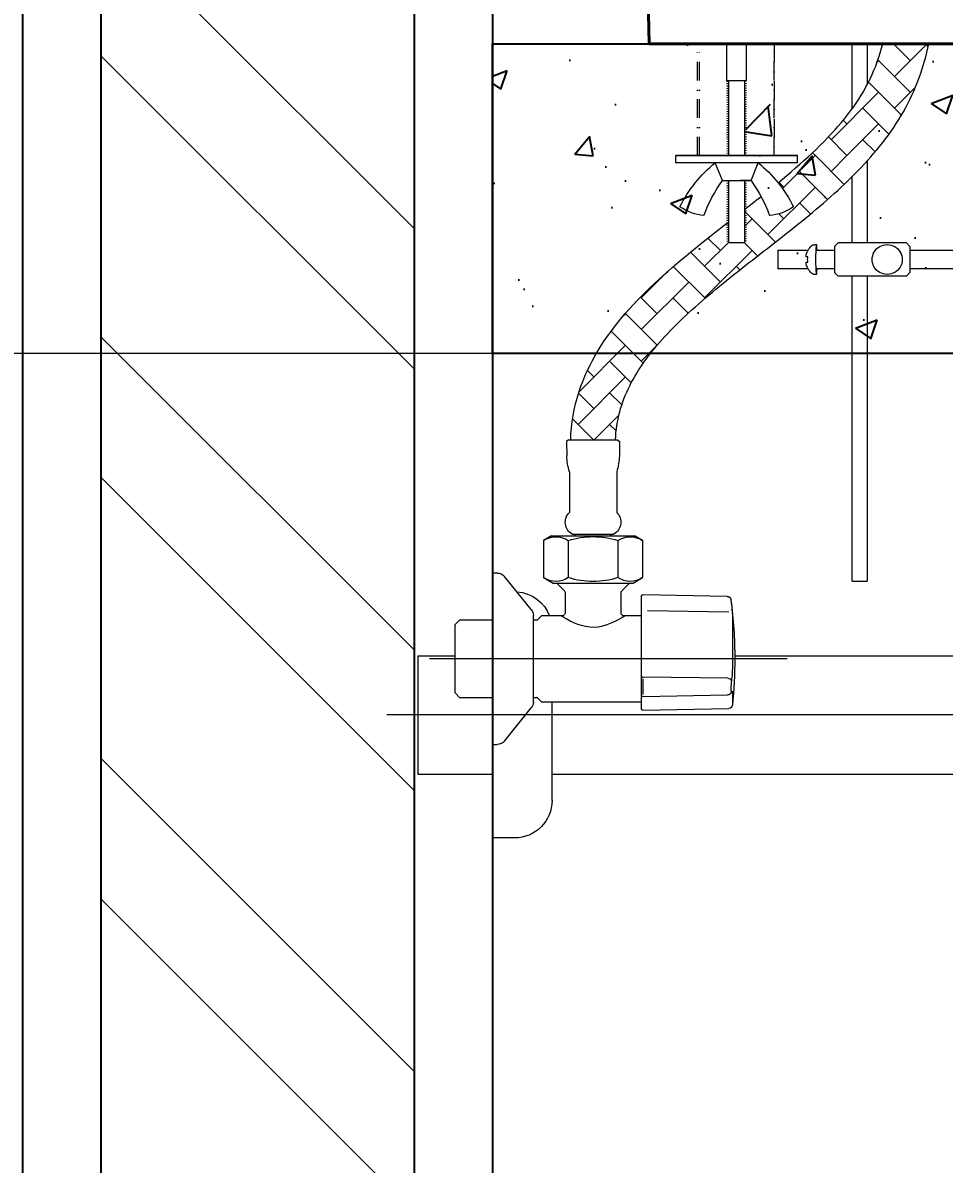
# Model space of a CAD drawing. Header units: millimetres. Extents: x 1252 to 32871, y -943 to 12244.
# Drawn here: x 12578.6 to 12875.8, y 9126.7 to 9495.1 of the extents above; entities that cross this region are included whole.
import ezdxf

# ---------------------------------------------------------------- set-up
doc = ezdxf.new("R2010")
doc.units = ezdxf.units.MM
doc.header["$MEASUREMENT"] = 0
doc.linetypes.add('CENTER', pattern=[50.8, 31.75, -6.35, 6.35, -6.35])
doc.linetypes.add('DASHDOT', pattern=[1, 0.5, -0.25, 0, -0.25])
for name, color, linetype, lineweight in [('Arsir', 251, 'Continuous', 5), ('BODY', 7, 'Continuous', 40), ('CENTER', 9, 'CENTER', 0), ('COUNTER', 7, 'DASHDOT', 15), ('FITTING', 7, 'Continuous', 13), ('HATCH', 8, 'Continuous', 5)]:
    doc.layers.add(name, color=color, linetype=linetype, lineweight=lineweight)
doc.layers.add('tampak', color=7, linetype='Continuous')
doc.layers.add('WALL', color=255, linetype='Continuous')
doc.styles.get("Standard").update_dxf_attribs({"font": 'arial.ttf'})
doc.dimstyles.new('DIM100', dxfattribs={"dimscale": 0, "dimtxt": 150, "dimasz": 50, "dimexe": 50, "dimexo": 0, "dimgap": 100, "dimtad": 1, "dimtoh": 1, "dimdec": 0, "dimdsep": 46, "dimtxsty": 'Standard', "dimblk": 'ARCHTICK', "dimcen": 1, "dimclrd": 1, "dimclre": 1, "dimadec": 0, "dimazin": 0, "dimtfac": 250, "dimtdec": 0, "dimtix": 1, "dimtmove": 0, "dimatfit": 3, "dimldrblk": 'DOT', "dimfxl": 150, "dimtolj": 1, "dimtzin": 0, "dimlwd": 5, "dimlwe": 5, "dimarcsym": 0})

# ---------------------------------------------------------------- blocks, each defined once
blk = doc.blocks.new('*U117')
at = {"layer": 'HATCH'}
h = blk.add_hatch(dxfattribs=at)
h.set_pattern_fill('ANSI32', color=0, scale=10)
h.set_pattern_definition([(45, (-33430.58, -10567.46), (-67.35192, 67.35192), []), (45, (-33385.68, -10567.46), (-67.35192, 67.35192), [])])
h.paths.add_polyline_path([(-10522.75, 50), (-10522.75, -50), (-7650.68, -50), (-7650.68, 50)])
at = {"layer": 'WALL', "color": 0}
for points in [[(-10522.75, 75), (-7650.68, 75), (-7650.68, -75), (-10522.75, -75)], [(-10522.75, 50), (-7650.68, 50), (-7650.68, -50), (-10522.75, -50)]]:
    blk.add_lwpolyline(points, close=True, dxfattribs=at)
blk = doc.blocks.new('sasaasw')
at = {"layer": 'Arsir'}
for points in [[(2111289.074, -64825.687), (2111289.129, -64825.631)], [(2111289.978, -64826.48), (2111289.1, -64825.602)], [(2111289.554, -64826.056), (2111290.007, -64825.602)], [(2111289.978, -64825.631), (2111289.949, -64825.602)], [(2111289.554, -64826.904), (2111290.421, -64826.037)], [(2111290.442, -64826.096), (2111290.402, -64826.056)], [(2111289.978, -64827.328), (2111289.416, -64826.766)], [(2111289.79, -64827.517), (2111290.673, -64826.633)], [(2111291.675, -64828.177), (2111290.402, -64826.904)], [(2111290.125, -64828.03), (2111290.826, -64827.328)], [(2111291.251, -64827.753), (2111291.35, -64827.653)], [(2111291.252, -64828.602), (2111290.402, -64827.753)], [(2111290.498, -64828.506), (2111290.826, -64828.177)], [(2111291.251, -64828.601), (2111291.749, -64828.103)], [(2111291.675, -64829.026), (2111291.252, -64828.602)], [(2111291.326, -64829.375), (2111292.098, -64828.602)], [(2111292.098, -64828.602), (2111292.175, -64828.526)], [(2111292.1, -64828.602), (2111292.099, -64828.601)], [(2111292.983, -64829.485), (2111292.1, -64828.602)], [(2111291.77, -64829.779), (2111292.523, -64829.026)], [(2111293.372, -64830.723), (2111292.099, -64829.45)], [(2111292.948, -64829.45), (2111293.08, -64829.317)], [(2111292.228, -64830.17), (2111292.523, -64829.874)], [(2111293.17, -64830.925), (2111293.991, -64830.103)], [(2111292.948, -64830.298), (2111293.082, -64830.164)], [(2111293.991, -64830.493), (2111293.796, -64830.298)], [(2111293.647, -64831.296), (2111293.998, -64830.945)], [(2111295.069, -64831.571), (2111294.423, -64830.925)], [(2111294.645, -64831.147), (2111294.978, -64830.814)], [(2111295.069, -64832.42), (2111293.796, -64831.147)], [(2111294.645, -64831.995), (2111295.448, -64831.193)], [(2111294.123, -64831.668), (2111294.221, -64831.571)], [(2111295.057, -64832.431), (2111295.908, -64831.58)], [(2111296.766, -64832.42), (2111296.054, -64831.707)], [(2111296.766, -64833.268), (2111295.493, -64831.995)], [(2111296.342, -64831.995), (2111296.356, -64831.981)], [(2111295.507, -64832.83), (2111295.918, -64832.42)], [(2111296.342, -64832.844), (2111296.786, -64832.399)], [(2111296.343, -64833.692), (2111297.194, -64832.84)], [(2111297.24, -64832.893), (2111297.19, -64832.844)], [(2111296.713, -64834.17), (2111297.573, -64833.31)], [(2111296.766, -64834.117), (2111296.352, -64833.702)], [(2111298.435, -64834.937), (2111297.19, -64833.692)], [(2111297.035, -64834.697), (2111297.615, -64834.117)], [(2111298.039, -64834.541), (2111298.211, -64834.369)], [(2111298.463, -64835.814), (2111297.19, -64834.541)], [(2111297.289, -64835.291), (2111297.615, -64834.965)], [(2111298.039, -64835.389), (2111298.449, -64834.98)], [(2111298.028, -64836.227), (2111297.367, -64835.566)], [(2111297.441, -64835.988), (2111297.615, -64835.814)], [(2111298.05, -64836.227), (2111298.609, -64835.668)]]:
    blk.add_lwpolyline(points, dxfattribs=at)
at = {"layer": 'BODY'}
for points in [[(2111296.559, -64825.602), (2111296.759, -64816.317)], [(2111251.459, -64825.602), (2111296.559, -64825.602)]]:
    blk.add_lwpolyline(points, dxfattribs=at)
at = {"layer": 'CENTER'}
for points in [[(2111292.856, -64842.102), (2111302.444, -64842.102)], [(2111288.019, -64843.606), (2111303.591, -64843.606)]]:
    blk.add_lwpolyline(points, dxfattribs=at)
at = {"layer": 'COUNTER'}
for points in [[(2111293.207, -64828.602), (2111293.207, -64825.602)], [(2111293.208, -64825.602), (2111293.208, -64828.602)], [(2111295.207, -64828.602), (2111295.207, -64825.602)], [(2111295.259, -64828.602), (2111295.259, -64825.602)]]:
    blk.add_lwpolyline(points, dxfattribs=at)
at = {"layer": 'FITTING'}
for points in [[(2111297.459, -64836.227), (2111297.453, -64836.13), (2111297.446, -64836.034), (2111297.435, -64835.94), (2111297.422, -64835.846), (2111297.406, -64835.753), (2111297.388, -64835.661), (2111297.368, -64835.57), (2111297.345, -64835.48), (2111297.32, -64835.391), (2111297.292, -64835.302), (2111297.262, -64835.213), (2111297.23, -64835.126), (2111297.195, -64835.039), (2111297.158, -64834.952), (2111297.119, -64834.866), (2111297.077, -64834.78), (2111297.034, -64834.694), (2111296.988, -64834.609), (2111296.94, -64834.525), (2111296.889, -64834.44), (2111296.837, -64834.356), (2111296.782, -64834.273), (2111296.726, -64834.189), (2111296.668, -64834.107), (2111296.607, -64834.024), (2111296.545, -64833.942), (2111296.481, -64833.859), (2111296.414, -64833.778), (2111296.347, -64833.696), (2111296.277, -64833.615), (2111296.205, -64833.534), (2111296.132, -64833.453), (2111296.057, -64833.373), (2111295.981, -64833.292), (2111295.902, -64833.212), (2111295.823, -64833.132), (2111295.742, -64833.052), (2111295.659, -64832.973), (2111295.575, -64832.894), (2111295.49, -64832.815), (2111295.403, -64832.736), (2111295.315, -64832.657), (2111295.226, -64832.578), (2111295.136, -64832.5), (2111295.045, -64832.421), (2111294.953, -64832.343), (2111294.86, -64832.265), (2111294.766, -64832.186), (2111294.671, -64832.108), (2111294.576, -64832.03), (2111294.479, -64831.952), (2111294.382, -64831.874), (2111294.284, -64831.796), (2111294.186, -64831.718), (2111294.087, -64831.64), (2111293.988, -64831.562), (2111293.888, -64831.484), (2111293.788, -64831.406), (2111293.688, -64831.328), (2111293.587, -64831.249), (2111293.486, -64831.171), (2111293.385, -64831.092), (2111293.283, -64831.013), (2111293.182, -64830.934), (2111293.081, -64830.855), (2111292.979, -64830.775), (2111292.878, -64830.695), (2111292.777, -64830.615), (2111292.676, -64830.535), (2111292.576, -64830.454), (2111292.475, -64830.373), (2111292.375, -64830.291), (2111292.276, -64830.209), (2111292.176, -64830.127), (2111292.078, -64830.044), (2111291.98, -64829.961), (2111291.882, -64829.877), (2111291.785, -64829.793), (2111291.689, -64829.708), (2111291.594, -64829.623), (2111291.499, -64829.537), (2111291.405, -64829.45), (2111291.312, -64829.362), (2111291.221, -64829.274), (2111291.13, -64829.186), (2111291.04, -64829.096), (2111290.951, -64829.006), (2111290.864, -64828.914), (2111290.778, -64828.822), (2111290.693, -64828.729), (2111290.61, -64828.635), (2111290.528, -64828.541), (2111290.447, -64828.445), (2111290.368, -64828.348), (2111290.291, -64828.25), (2111290.215, -64828.151), (2111290.141, -64828.051), (2111290.068, -64827.95), (2111289.998, -64827.847), (2111289.93, -64827.743), (2111289.863, -64827.638), (2111289.799, -64827.532), (2111289.737, -64827.425), (2111289.677, -64827.316), (2111289.619, -64827.207), (2111289.564, -64827.097), (2111289.512, -64826.986), (2111289.462, -64826.874), (2111289.414, -64826.761), (2111289.368, -64826.648), (2111289.325, -64826.534), (2111289.284, -64826.419), (2111289.245, -64826.304), (2111289.208, -64826.188), (2111289.173, -64826.072), (2111289.141, -64825.955), (2111289.11, -64825.838), (2111289.081, -64825.72), (2111289.054, -64825.602)], [(2111293.098, -64829.332), (2111292.979, -64829.233), (2111292.861, -64829.135), (2111292.744, -64829.036), (2111292.629, -64828.936), (2111292.516, -64828.837), (2111292.404, -64828.737), (2111292.294, -64828.637), (2111292.186, -64828.537), (2111292.08, -64828.436), (2111291.977, -64828.335), (2111291.875, -64828.233), (2111291.776, -64828.131), (2111291.68, -64828.029), (2111291.586, -64827.926), (2111291.494, -64827.823), (2111291.406, -64827.72), (2111291.32, -64827.616), (2111291.236, -64827.511), (2111291.156, -64827.406), (2111291.079, -64827.3), (2111291.005, -64827.194), (2111290.934, -64827.087), (2111290.867, -64826.98), (2111290.802, -64826.872), (2111290.742, -64826.763), (2111290.684, -64826.653), (2111290.629, -64826.542), (2111290.577, -64826.429), (2111290.528, -64826.315), (2111290.481, -64826.2), (2111290.438, -64826.083), (2111290.396, -64825.965), (2111290.358, -64825.845), (2111290.322, -64825.724), (2111290.288, -64825.602)], [(2111290.712, -64825.602), (2111290.712, -64826.707)], [(2111291.113, -64827.347), (2111291.113, -64825.602)], [(2111293.943, -64826.601), (2111294.471, -64826.601)], [(2111295.839, -64828.602), (2111292.575, -64828.602)], [(2111290.712, -64828.75), (2111290.712, -64830.941)], [(2111293.823, -64829.274), (2111293.631, -64828.794)], [(2111294.591, -64829.274), (2111294.783, -64828.794)], [(2111291.113, -64830.941), (2111291.113, -64829.169)], [(2111294.421, -64829.274), (2111293.821, -64829.274)], [(2111293.823, -64829.274), (2111294.107, -64829.274)], [(2111294.591, -64829.274), (2111294.423, -64829.274)], [(2111293.991, -64830.043), (2111293.952, -64830.012), (2111293.912, -64829.981), (2111293.872, -64829.95), (2111293.832, -64829.919), (2111293.793, -64829.888), (2111293.753, -64829.857), (2111293.714, -64829.825), (2111293.674, -64829.794), (2111293.635, -64829.763), (2111293.595, -64829.732), (2111293.556, -64829.701)], [(2111298.659, -64836.227), (2111298.652, -64836.063), (2111298.638, -64835.9), (2111298.619, -64835.738), (2111298.594, -64835.578), (2111298.564, -64835.421), (2111298.529, -64835.265), (2111298.488, -64835.112), (2111298.443, -64834.961), (2111298.393, -64834.812), (2111298.338, -64834.666), (2111298.28, -64834.522), (2111298.216, -64834.38), (2111298.149, -64834.24), (2111298.078, -64834.102), (2111298.003, -64833.966), (2111297.925, -64833.833), (2111297.843, -64833.701), (2111297.758, -64833.571), (2111297.67, -64833.444), (2111297.578, -64833.318), (2111297.484, -64833.194), (2111297.388, -64833.071), (2111297.288, -64832.95), (2111297.186, -64832.831), (2111297.082, -64832.713), (2111296.976, -64832.597), (2111296.867, -64832.482), (2111296.756, -64832.369), (2111296.644, -64832.256), (2111296.53, -64832.145), (2111296.414, -64832.035), (2111296.297, -64831.926), (2111296.178, -64831.818), (2111296.058, -64831.711), (2111295.936, -64831.605), (2111295.814, -64831.499), (2111295.691, -64831.394), (2111295.566, -64831.29), (2111295.441, -64831.187), (2111295.315, -64831.085), (2111295.189, -64830.983), (2111295.062, -64830.881), (2111294.935, -64830.78), (2111294.807, -64830.679), (2111294.679, -64830.579), (2111294.551, -64830.479), (2111294.423, -64830.38)], [(2111289.658, -64830.941), (2111289.563, -64831.041)], [(2111289.563, -64831.041), (2111289.563, -64831.741)], [(2111289.658, -64830.941), (2111291.488, -64830.941)], [(2111291.488, -64830.941), (2111291.582, -64831.041)], [(2111291.582, -64831.041), (2111291.582, -64831.741)], [(2111292.059, -64831.064), (2111292.064, -64831.014)], [(2111292.064, -64831.014), (2111292.069, -64830.992)], [(2111292.069, -64830.992), (2111292.075, -64831)], [(2111292.125, -64830.991), (2111292.071, -64830.991)], [(2111292.075, -64831), (2111292.08, -64831.036)], [(2111292.08, -64831.036), (2111292.085, -64831.099)], [(2111292.193, -64831.019), (2111292.191, -64831.017), (2111292.189, -64831.014), (2111292.186, -64831.012), (2111292.184, -64831.01), (2111292.181, -64831.008), (2111292.179, -64831.006), (2111292.176, -64831.004), (2111292.173, -64831.003), (2111292.17, -64831.001), (2111292.167, -64831), (2111292.164, -64830.998), (2111292.161, -64830.997), (2111292.158, -64830.996), (2111292.155, -64830.995), (2111292.152, -64830.994), (2111292.148, -64830.994), (2111292.145, -64830.993), (2111292.142, -64830.993), (2111292.139, -64830.993), (2111292.135, -64830.993), (2111292.132, -64830.993), (2111292.129, -64830.993), (2111292.126, -64830.993)], [(2111289.563, -64831.14), (2111280.886, -64831.14)], [(2111292.071, -64831.141), (2111291.582, -64831.141)], [(2111292.054, -64831.141), (2111292.055, -64831.139)], [(2111292.055, -64831.139), (2111292.059, -64831.064)], [(2111292.085, -64831.099), (2111292.089, -64831.183)], [(2111292.089, -64831.183), (2111292.091, -64831.283)], [(2111292.091, -64831.283), (2111292.092, -64831.391)], [(2111292.291, -64831.141), (2111292.294, -64831.141)], [(2111293.103, -64831.141), (2111292.294, -64831.141)], [(2111292.3, -64831.316), (2111292.345, -64831.316)], [(2111292.345, -64831.316), (2111292.346, -64831.316), (2111292.346, -64831.316), (2111292.346, -64831.315), (2111292.347, -64831.315), (2111292.347, -64831.315), (2111292.347, -64831.314), (2111292.348, -64831.314), (2111292.348, -64831.313), (2111292.348, -64831.312), (2111292.348, -64831.311), (2111292.349, -64831.31), (2111292.349, -64831.309), (2111292.349, -64831.308), (2111292.349, -64831.307), (2111292.349, -64831.305), (2111292.349, -64831.304), (2111292.349, -64831.302), (2111292.349, -64831.301), (2111292.349, -64831.299), (2111292.348, -64831.297), (2111292.348, -64831.295), (2111292.348, -64831.294), (2111292.348, -64831.292), (2111292.348, -64831.29), (2111292.347, -64831.288), (2111292.347, -64831.286), (2111292.347, -64831.284), (2111292.346, -64831.281), (2111292.346, -64831.279), (2111292.345, -64831.277), (2111292.345, -64831.275), (2111292.344, -64831.273), (2111292.344, -64831.271), (2111292.343, -64831.268), (2111292.343, -64831.266)], [(2111293.103, -64831.141), (2111293.103, -64831.641)], [(2111280.886, -64831.642), (2111289.563, -64831.642)], [(2111291.582, -64831.641), (2111292.071, -64831.641)], [(2111292.055, -64831.644), (2111292.054, -64831.641)], [(2111292.059, -64831.718), (2111292.055, -64831.644)], [(2111292.089, -64831.599), (2111292.085, -64831.683)], [(2111292.091, -64831.499), (2111292.089, -64831.599)], [(2111292.092, -64831.391), (2111292.091, -64831.499)], [(2111292.294, -64831.641), (2111292.291, -64831.641)], [(2111292.294, -64831.641), (2111293.103, -64831.641)], [(2111292.345, -64831.466), (2111292.3, -64831.466)], [(2111292.343, -64831.516), (2111292.343, -64831.514), (2111292.344, -64831.512), (2111292.344, -64831.51), (2111292.345, -64831.507), (2111292.345, -64831.505), (2111292.346, -64831.503), (2111292.346, -64831.501), (2111292.347, -64831.499), (2111292.347, -64831.497), (2111292.347, -64831.495), (2111292.348, -64831.493), (2111292.348, -64831.491), (2111292.348, -64831.489), (2111292.348, -64831.487), (2111292.348, -64831.485), (2111292.349, -64831.483), (2111292.349, -64831.482), (2111292.349, -64831.48), (2111292.349, -64831.478), (2111292.349, -64831.477), (2111292.349, -64831.476), (2111292.349, -64831.474), (2111292.349, -64831.473), (2111292.349, -64831.472), (2111292.348, -64831.471), (2111292.348, -64831.47), (2111292.348, -64831.469), (2111292.348, -64831.468), (2111292.348, -64831.468), (2111292.347, -64831.467), (2111292.347, -64831.467), (2111292.346, -64831.467), (2111292.346, -64831.467), (2111292.346, -64831.466), (2111292.345, -64831.466)], [(2111289.658, -64831.841), (2111289.563, -64831.741)], [(2111289.658, -64831.841), (2111291.488, -64831.841)], [(2111290.173, -64831.791), (2111290.17, -64831.791)], [(2111290.173, -64831.791), (2111290.176, -64831.791)], [(2111290.712, -64831.841), (2111290.712, -64840.019)], [(2111291.113, -64840.019), (2111291.113, -64831.841)], [(2111291.488, -64831.841), (2111291.582, -64831.741)], [(2111292.064, -64831.768), (2111292.059, -64831.718)], [(2111292.069, -64831.79), (2111292.064, -64831.768)], [(2111292.075, -64831.783), (2111292.069, -64831.79)], [(2111292.071, -64831.791), (2111292.125, -64831.791)], [(2111292.08, -64831.746), (2111292.075, -64831.783)], [(2111292.085, -64831.683), (2111292.08, -64831.746)], [(2111292.126, -64831.791), (2111292.129, -64831.79), (2111292.132, -64831.79), (2111292.136, -64831.79), (2111292.139, -64831.789), (2111292.142, -64831.789), (2111292.145, -64831.788), (2111292.149, -64831.788), (2111292.152, -64831.787), (2111292.155, -64831.786), (2111292.158, -64831.785), (2111292.162, -64831.784), (2111292.165, -64831.783), (2111292.168, -64831.782), (2111292.171, -64831.781), (2111292.174, -64831.779), (2111292.177, -64831.777), (2111292.18, -64831.776), (2111292.182, -64831.774), (2111292.185, -64831.772), (2111292.187, -64831.77), (2111292.19, -64831.767), (2111292.192, -64831.765), (2111292.194, -64831.763)], [(2111300.759, -64836.302), (2111300.759, -64842.902)], [(2111300.759, -64836.599), (2111300.759, -64839.899)], [(2111300.759, -64837.512), (2111300.759, -64839.099)], [(2111300.759, -64838.957), (2111300.759, -64843.137)], [(2111291.113, -64840.019), (2111290.712, -64840.019)], [(2111300.759, -64840.306), (2111300.759, -64846.906)], [(2111294.259, -64842.019), (2111288.019, -64842.019)], [(2111302.759, -64842.019), (2111301.759, -64842.019)], [(2111302.759, -64842.019), (2111302.759, -64845.194)], [(2111299.159, -64845.906), (2111299.159, -64843.252)], [(2111299.159, -64845.194), (2111288.019, -64845.194)], [(2111302.759, -64845.194), (2111300.759, -64845.194)], [(2111300.159, -64846.906), (2111300.759, -64846.906)]]:
    blk.add_lwpolyline(points, dxfattribs=at)
at = {"layer": 'FITTING', "ltscale": 0.3}
for points in [[(2111293.943, -64826.601), (2111293.943, -64825.602)], [(2111294.471, -64826.601), (2111294.471, -64825.602)], [(2111293.991, -64826.672), (2111293.943, -64826.659)], [(2111293.991, -64826.734), (2111293.943, -64826.721)], [(2111293.991, -64826.61), (2111293.959, -64826.601)], [(2111293.991, -64828.602), (2111293.991, -64826.601)], [(2111294.423, -64828.602), (2111294.423, -64826.601)], [(2111294.471, -64826.614), (2111294.423, -64826.601)], [(2111294.471, -64826.676), (2111294.423, -64826.664)], [(2111294.471, -64826.739), (2111294.423, -64826.726)], [(2111293.991, -64826.796), (2111293.943, -64826.783)], [(2111293.991, -64826.858), (2111293.943, -64826.846)], [(2111293.991, -64826.921), (2111293.943, -64826.908)], [(2111293.991, -64826.983), (2111293.943, -64826.97)], [(2111293.991, -64827.045), (2111293.943, -64827.032)], [(2111294.471, -64826.801), (2111294.423, -64826.788)], [(2111294.471, -64826.863), (2111294.423, -64826.85)], [(2111294.471, -64826.925), (2111294.423, -64826.912)], [(2111294.471, -64826.987), (2111294.423, -64826.974)], [(2111294.471, -64827.049), (2111294.423, -64827.036)], [(2111293.991, -64827.107), (2111293.943, -64827.094)], [(2111293.991, -64827.169), (2111293.943, -64827.156)], [(2111293.991, -64827.231), (2111293.943, -64827.218)], [(2111293.991, -64827.293), (2111293.943, -64827.28)], [(2111293.991, -64827.355), (2111293.943, -64827.342)], [(2111294.471, -64827.111), (2111294.423, -64827.098)], [(2111294.471, -64827.173), (2111294.423, -64827.161)], [(2111294.471, -64827.235), (2111294.423, -64827.223)], [(2111294.471, -64827.298), (2111294.423, -64827.285)], [(2111294.471, -64827.36), (2111294.423, -64827.347)], [(2111293.991, -64827.417), (2111293.943, -64827.405)], [(2111293.991, -64827.48), (2111293.943, -64827.467)], [(2111293.991, -64827.542), (2111293.943, -64827.529)], [(2111293.991, -64827.604), (2111293.943, -64827.591)], [(2111293.991, -64827.666), (2111293.943, -64827.653)], [(2111294.46, -64827.419), (2111294.423, -64827.409)], [(2111294.471, -64827.484), (2111294.423, -64827.471)], [(2111294.471, -64827.546), (2111294.423, -64827.533)], [(2111294.471, -64827.608), (2111294.423, -64827.595)], [(2111294.471, -64827.67), (2111294.423, -64827.657)], [(2111294.471, -64827.422), (2111294.46, -64827.419)], [(2111293.991, -64827.728), (2111293.943, -64827.715)], [(2111293.991, -64827.79), (2111293.943, -64827.777)], [(2111293.991, -64827.852), (2111293.943, -64827.839)], [(2111293.991, -64827.914), (2111293.943, -64827.902)], [(2111293.991, -64827.977), (2111293.943, -64827.964)], [(2111294.471, -64827.732), (2111294.423, -64827.72)], [(2111294.471, -64827.795), (2111294.423, -64827.782)], [(2111294.471, -64827.857), (2111294.423, -64827.844)], [(2111294.471, -64827.919), (2111294.423, -64827.906)], [(2111294.471, -64827.981), (2111294.423, -64827.968)], [(2111293.991, -64828.039), (2111293.943, -64828.026)], [(2111293.954, -64828.091), (2111293.943, -64828.088)], [(2111293.991, -64828.163), (2111293.943, -64828.15)], [(2111293.991, -64828.225), (2111293.943, -64828.212)], [(2111293.991, -64828.287), (2111293.943, -64828.274)], [(2111293.991, -64828.101), (2111293.954, -64828.091)], [(2111294.471, -64828.043), (2111294.423, -64828.03)], [(2111294.471, -64828.105), (2111294.423, -64828.092)], [(2111294.471, -64828.167), (2111294.423, -64828.154)], [(2111294.471, -64828.229), (2111294.423, -64828.217)], [(2111294.471, -64828.291), (2111294.423, -64828.279)], [(2111293.991, -64828.349), (2111293.943, -64828.336)], [(2111293.991, -64828.411), (2111293.943, -64828.398)], [(2111293.991, -64828.473), (2111293.943, -64828.461)], [(2111293.991, -64828.536), (2111293.943, -64828.523)], [(2111293.991, -64828.598), (2111293.943, -64828.585)], [(2111294.471, -64828.354), (2111294.423, -64828.341)], [(2111294.471, -64828.416), (2111294.423, -64828.403)], [(2111294.471, -64828.478), (2111294.423, -64828.465)], [(2111294.471, -64828.54), (2111294.423, -64828.527)], [(2111294.471, -64828.602), (2111294.423, -64828.589)], [(2111293.991, -64829.343), (2111293.943, -64829.33)], [(2111293.991, -64829.405), (2111293.943, -64829.392)], [(2111293.991, -64829.467), (2111293.943, -64829.454)], [(2111293.991, -64829.529), (2111293.943, -64829.517)], [(2111293.991, -64829.281), (2111293.966, -64829.274)], [(2111293.991, -64830.945), (2111293.991, -64829.274)], [(2111294.423, -64830.945), (2111294.423, -64829.274)], [(2111294.471, -64829.347), (2111294.423, -64829.335)], [(2111294.471, -64829.41), (2111294.423, -64829.397)], [(2111294.471, -64829.472), (2111294.423, -64829.459)], [(2111294.471, -64829.534), (2111294.423, -64829.521)], [(2111294.471, -64829.285), (2111294.43, -64829.274)], [(2111293.991, -64829.592), (2111293.943, -64829.579)], [(2111293.991, -64829.654), (2111293.943, -64829.641)], [(2111293.991, -64829.716), (2111293.943, -64829.703)], [(2111293.991, -64829.778), (2111293.943, -64829.765)], [(2111293.991, -64829.84), (2111293.943, -64829.827)], [(2111294.471, -64829.596), (2111294.423, -64829.583)], [(2111294.471, -64829.658), (2111294.423, -64829.645)], [(2111294.471, -64829.72), (2111294.423, -64829.707)], [(2111294.471, -64829.782), (2111294.423, -64829.769)], [(2111294.471, -64829.844), (2111294.423, -64829.832)], [(2111293.991, -64829.902), (2111293.943, -64829.889)], [(2111293.991, -64829.964), (2111293.943, -64829.951)], [(2111293.991, -64830.026), (2111293.943, -64830.014)], [(2111293.991, -64830.088), (2111293.943, -64830.076)], [(2111293.991, -64830.151), (2111293.943, -64830.138)], [(2111294.471, -64829.907), (2111294.423, -64829.894)], [(2111294.471, -64829.969), (2111294.423, -64829.956)], [(2111294.471, -64830.031), (2111294.423, -64830.018)], [(2111294.471, -64830.093), (2111294.423, -64830.08)], [(2111294.471, -64830.155), (2111294.423, -64830.142)], [(2111293.991, -64830.213), (2111293.943, -64830.2)], [(2111293.991, -64830.275), (2111293.943, -64830.262)], [(2111293.991, -64830.337), (2111293.943, -64830.324)], [(2111293.991, -64830.399), (2111293.943, -64830.386)], [(2111293.991, -64830.461), (2111293.943, -64830.448)], [(2111294.471, -64830.217), (2111294.423, -64830.204)], [(2111294.471, -64830.279), (2111294.423, -64830.266)], [(2111294.471, -64830.341), (2111294.423, -64830.328)], [(2111294.471, -64830.403), (2111294.423, -64830.391)], [(2111293.991, -64830.523), (2111293.943, -64830.51)], [(2111293.991, -64830.585), (2111293.943, -64830.573)], [(2111293.991, -64830.648), (2111293.943, -64830.635)], [(2111293.991, -64830.71), (2111293.943, -64830.697)], [(2111294.471, -64830.466), (2111294.423, -64830.453)], [(2111294.471, -64830.528), (2111294.423, -64830.515)], [(2111294.471, -64830.59), (2111294.423, -64830.577)], [(2111294.471, -64830.652), (2111294.423, -64830.639)], [(2111294.471, -64830.714), (2111294.423, -64830.701)], [(2111293.991, -64830.772), (2111293.943, -64830.759)], [(2111293.991, -64830.834), (2111293.943, -64830.821)], [(2111293.991, -64830.896), (2111293.943, -64830.883)], [(2111293.991, -64830.945), (2111294.423, -64830.945)], [(2111294.471, -64830.776), (2111294.423, -64830.763)], [(2111294.471, -64830.838), (2111294.423, -64830.825)], [(2111294.471, -64830.9), (2111294.423, -64830.888)]]:
    blk.add_lwpolyline(points, dxfattribs=at)
at = {"layer": 'FITTING', "ltscale": 0.5}
for points in [[(2111292.575, -64828.602), (2111295.839, -64828.602)], [(2111292.575, -64828.794), (2111295.839, -64828.794)]]:
    blk.add_lwpolyline(points, dxfattribs=at)
at = {"layer": 'FITTING', "linetype": 'Continuous'}
for points in [[(2111292.575, -64828.794), (2111292.575, -64828.602)], [(2111295.839, -64828.794), (2111295.839, -64828.602)], [(2111300.759, -64843.347), (2111300.759, -64838.747)]]:
    blk.add_lwpolyline(points, dxfattribs=at)
at = {"layer": 'FITTING'}
for points in [[(2111293.631, -64828.794, 0.107127), (2111292.686, -64829.98)], [(2111295.729, -64829.98, 0.107127), (2111294.783, -64828.794)], [(2111293.823, -64829.274, 0.066806), (2111293.326, -64830.209)], [(2111295.088, -64830.209, 0.066806), (2111294.591, -64829.274)], [(2111292.686, -64829.98, 0.129262), (2111293.326, -64830.209)], [(2111295.088, -64830.209, 0.129262), (2111295.729, -64829.98)], [(2111290.173, -64830.991, 1.006627), (2111290.173, -64831.791)], [(2111290.173, -64831.791, 1.006627), (2111290.173, -64830.991)], [(2111292.294, -64831.141, 0.080989), (2111292.192, -64831.017)], [(2111292.084, -64831.391, 0.053648), (2111292.071, -64831.141)], [(2111292.343, -64831.266, 0.068687), (2111292.291, -64831.141)], [(2111292.3, -64831.466, 0.087143), (2111292.3, -64831.316)], [(2111292.071, -64831.641, 0.064337), (2111292.084, -64831.391)], [(2111292.192, -64831.766, 0.080989), (2111292.294, -64831.641)], [(2111292.291, -64831.641, 0.068687), (2111292.343, -64831.516)], [(2111300.099, -64840.308, 0.295405), (2111299.224, -64840.952)], [(2111299.159, -64845.906, 0.414214), (2111300.159, -64846.906)]]:
    blk.add_lwpolyline(points, format="xyb", dxfattribs=at)
at = {"layer": 'FITTING', "ltscale": 2}
for points in [[(2111297.4, -64836.227), (2111297.35, -64836.277)], [(2111298.718, -64836.227), (2111297.4, -64836.227)], [(2111298.718, -64836.227), (2111298.768, -64836.277)], [(2111297.35, -64836.277), (2111297.354, -64836.659)], [(2111298.768, -64836.277), (2111298.764, -64836.659)], [(2111297.424, -64837.087), (2111297.424, -64838.177)], [(2111298.694, -64837.087), (2111298.694, -64838.177)], [(2111296.731, -64838.93), (2111296.947, -64838.8)], [(2111296.731, -64838.93), (2111296.731, -64839.925)], [(2111299.171, -64838.8), (2111296.947, -64838.8)], [(2111297.395, -64838.93), (2111297.395, -64839.925)], [(2111298.618, -64838.757), (2111297.501, -64838.757)], [(2111297.564, -64838.8), (2111297.598, -64838.757)], [(2111298.529, -64838.757), (2111298.564, -64838.8)], [(2111298.723, -64838.93), (2111298.723, -64839.925)], [(2111299.171, -64838.8), (2111299.387, -64838.93)], [(2111299.387, -64838.93), (2111299.387, -64839.925)], [(2111296.985, -64840.077), (2111296.731, -64839.925)], [(2111299.387, -64839.925), (2111299.133, -64840.077)], [(2111299.715, -64840.783), (2111300.434, -64839.895)], [(2111300.628, -64839.802), (2111300.759, -64839.802)], [(2111300.759, -64844.402), (2111300.759, -64839.802)], [(2111299.133, -64840.077), (2111296.985, -64840.077)], [(2111297.28, -64840.273), (2111297.084, -64840.077)], [(2111299.034, -64840.077), (2111298.838, -64840.273)], [(2111294.362, -64840.545), (2111294.357, -64840.585)], [(2111294.365, -64840.521), (2111294.362, -64840.545)], [(2111294.366, -64840.515), (2111294.365, -64840.521)], [(2111294.463, -64840.427), (2111296.729, -64840.388)], [(2111296.759, -64843.447), (2111296.759, -64840.418)], [(2111297.309, -64840.854), (2111297.309, -64840.344)], [(2111298.809, -64840.344), (2111298.809, -64840.853)], [(2111294.357, -64840.585), (2111294.351, -64840.636)], [(2111294.422, -64840.852), (2111296.601, -64840.817)], [(2111298.808, -64840.853), (2111298.807, -64840.854)], [(2111294.325, -64840.936), (2111294.325, -64842.308)], [(2111296.759, -64840.952), (2111297.21, -64840.952)], [(2111297.209, -64840.952), (2111297.211, -64840.953)], [(2111297.21, -64840.952), (2111297.209, -64840.952)], [(2111297.211, -64840.953), (2111297.228, -64840.964)], [(2111297.228, -64840.964), (2111297.261, -64840.984)], [(2111297.261, -64840.984), (2111297.309, -64841.012)], [(2111297.309, -64841.012), (2111297.371, -64841.048)], [(2111297.371, -64841.048), (2111297.457, -64841.093)], [(2111297.457, -64841.093), (2111297.558, -64841.141)], [(2111297.558, -64841.141), (2111297.688, -64841.192)], [(2111298.47, -64841.178), (2111298.575, -64841.135)], [(2111298.575, -64841.135), (2111298.671, -64841.089)], [(2111298.671, -64841.089), (2111298.765, -64841.038)], [(2111298.765, -64841.038), (2111298.841, -64840.994)], [(2111298.841, -64840.994), (2111298.88, -64840.97)], [(2111298.88, -64840.97), (2111298.904, -64840.956)], [(2111298.904, -64840.956), (2111298.907, -64840.953)], [(2111298.907, -64840.953), (2111298.908, -64840.953)], [(2111298.908, -64840.952), (2111299.444, -64840.952)], [(2111299.444, -64840.952), (2111299.559, -64841.067)], [(2111299.559, -64841.067), (2111299.659, -64841.067)], [(2111299.659, -64843.264), (2111299.659, -64840.941)], [(2111300.759, -64841.067), (2111301.641, -64841.067)], [(2111301.641, -64841.067), (2111301.759, -64841.186)], [(2111297.688, -64841.192), (2111297.836, -64841.234)], [(2111297.836, -64841.234), (2111297.926, -64841.25)], [(2111297.926, -64841.25), (2111298.021, -64841.258)], [(2111298.021, -64841.258), (2111298.139, -64841.256)], [(2111298.139, -64841.256), (2111298.258, -64841.239)], [(2111298.258, -64841.239), (2111298.367, -64841.213)], [(2111298.367, -64841.213), (2111298.47, -64841.178)], [(2111301.759, -64843.019), (2111301.759, -64841.186)], [(2111294.449, -64842.622), (2111296.729, -64842.594)], [(2111296.729, -64842.638), (2111296.729, -64843.058)], [(2111294.328, -64842.988), (2111294.325, -64843.062)], [(2111294.338, -64842.96), (2111294.328, -64842.988)], [(2111294.351, -64842.974), (2111294.338, -64842.96)], [(2111294.351, -64842.697), (2111294.356, -64842.729)], [(2111294.357, -64842.979), (2111294.351, -64842.974)], [(2111294.356, -64842.729), (2111294.361, -64842.781)], [(2111294.362, -64842.965), (2111294.357, -64842.979)], [(2111294.361, -64842.781), (2111294.364, -64842.836)], [(2111294.365, -64842.933), (2111294.362, -64842.965)], [(2111294.364, -64842.836), (2111294.366, -64842.889)], [(2111294.366, -64842.889), (2111294.365, -64842.933)], [(2111294.325, -64843.062), (2111294.325, -64843.347)], [(2111294.36, -64843.01), (2111294.36, -64843.01)], [(2111296.729, -64843.112), (2111294.453, -64843.072)], [(2111299.444, -64843.252), (2111296.759, -64843.252)], [(2111299.559, -64843.137), (2111299.444, -64843.252)], [(2111299.659, -64843.137), (2111299.559, -64843.137)], [(2111301.641, -64843.137), (2111300.759, -64843.137)], [(2111301.759, -64843.019), (2111301.641, -64843.137)], [(2111296.729, -64843.477), (2111294.422, -64843.436)], [(2111300.434, -64844.309), (2111299.715, -64843.421)], [(2111300.759, -64844.402), (2111300.628, -64844.402)]]:
    blk.add_lwpolyline(points, dxfattribs=at)
at = {"layer": 'FITTING', "ltscale": 4}
for points in [[(2111297.354, -64836.659, 0.062562), (2111297.424, -64837.087)], [(2111298.694, -64837.087, 0.062562), (2111298.764, -64836.659)], [(2111297.424, -64838.177, 0.500235), (2111297.501, -64838.757)], [(2111298.618, -64838.757, 0.500235), (2111298.694, -64838.177)], [(2111297.395, -64838.93, 0.306565), (2111296.731, -64838.93)], [(2111298.723, -64838.93, 0.157276), (2111297.395, -64838.93)], [(2111299.387, -64838.93, 0.306565), (2111298.723, -64838.93)], [(2111296.731, -64839.925, 0.306565), (2111297.395, -64839.925)], [(2111297.395, -64839.925, 0.157246), (2111298.723, -64839.925)], [(2111298.723, -64839.925, 0.306565), (2111299.387, -64839.925)], [(2111300.628, -64839.802, 0.226318), (2111300.434, -64839.895)], [(2111294.366, -64840.515, 0.033518), (2111294.259, -64842.102)], [(2111294.463, -64840.427, 0.373551), (2111294.366, -64840.515)], [(2111296.759, -64840.418, 0.419335), (2111296.729, -64840.388)], [(2111297.309, -64840.344, 0.198912), (2111297.28, -64840.273)], [(2111298.838, -64840.273, 0.198912), (2111298.809, -64840.344)], [(2111294.351, -64840.636, 0.02255), (2111294.325, -64840.936)], [(2111297.21, -64840.952, 0.442519), (2111297.309, -64840.854)], [(2111298.809, -64840.854, 0.437023), (2111298.907, -64840.953)], [(2111299.715, -64840.783, 0.171791), (2111299.659, -64840.941)], [(2111294.259, -64842.102, 0.026253), (2111294.325, -64843.347)], [(2111294.325, -64842.308, 0.038879), (2111294.351, -64842.697)], [(2111294.449, -64842.622, 0.34737), (2111294.351, -64842.697)], [(2111296.759, -64842.615, 0.398786), (2111296.729, -64842.594)], [(2111294.351, -64842.974, 0.098156), (2111294.36, -64843.009)], [(2111294.36, -64843.009, 0.320169), (2111294.453, -64843.07)], [(2111296.729, -64843.112, 0.419335), (2111296.759, -64843.082)], [(2111299.659, -64843.264, 0.171791), (2111299.715, -64843.421)], [(2111294.325, -64843.347, 0.37879), (2111294.422, -64843.436)], [(2111296.729, -64843.477, 0.419335), (2111296.759, -64843.447)], [(2111300.434, -64844.309, 0.226318), (2111300.628, -64844.402)]]:
    blk.add_lwpolyline(points, format="xyb", dxfattribs=at)
blk = doc.blocks.new('_ArchTick')
at = {"color": 0, "linetype": 'ByBlock', "const_width": 0.15}
blk.add_lwpolyline([(-0.5, -0.5), (0.5, 0.5)], dxfattribs=at)
blk = doc.blocks.new('*D227')
at = {"color": 1, "lineweight": 5, "transparency": 16777216}
for p, q in [((12730.04, 9388.36), (12355.73, 9388.36)), ((12405.73, 8758.67), (12405.73, 9388.36)), ((12578.58, 8758.67), (12355.73, 8758.67))]:
    blk.add_line(p, q, dxfattribs=at)
at = {"layer": 'Defpoints', "color": 0, "transparency": 16777216}
for p in [(12405.73, 9388.36), (12730.04, 9388.36), (12578.58, 8758.67)]:
    blk.add_point(p, dxfattribs=at)
at = {"color": 1, "lineweight": 5, "transparency": 16777216, "xscale": 50, "yscale": 50, "zscale": 50}
for p, rotation in [((12405.73, 9388.36), 90), ((12405.73, 8758.67), 270)]:
    blk.add_blockref('_ArchTick', p, dxfattribs=dict(at, rotation=rotation))
at = {"color": 0, "transparency": 16777216, "insert": (12229.09, 9073.51), "char_height": 150, "attachment_point": 5, "rotation": 90}
blk.add_mtext('\\A1;630', dxfattribs=at)
blk = doc.blocks.new('_DOT')
at = {"color": 0, "linetype": 'ByBlock'}
blk.add_line((-0.5, 0), (-1, 0), dxfattribs=at)
at = {"color": 0, "linetype": 'ByBlock', "const_width": 0.5}
blk.add_lwpolyline([(-0.25, 0, 1), (0.25, 0, 1)], format="xyb", close=True, dxfattribs=at)
blk = doc.blocks.new('*D229')
at = {"color": 1, "lineweight": 5, "transparency": 16777216}
for p, q in [((12730.04, 11558.67), (11936.89, 11558.67)), ((11986.89, 11558.67), (11986.89, 8758.67)), ((12730.04, 8758.67), (11936.89, 8758.67))]:
    blk.add_line(p, q, dxfattribs=at)
at = {"layer": 'Defpoints', "color": 0, "transparency": 16777216}
for p in [(12730.04, 11558.67), (11986.89, 8758.67), (12730.04, 8758.67)]:
    blk.add_point(p, dxfattribs=at)
at = {"color": 1, "lineweight": 5, "transparency": 16777216, "xscale": 50, "yscale": 50, "zscale": 50}
for p, rotation in [((11986.89, 11558.67), 90), ((11986.89, 8758.67), 270)]:
    blk.add_blockref('_ArchTick', p, dxfattribs=dict(at, rotation=rotation))
at = {"color": 0, "transparency": 16777216, "insert": (11810.3, 10158.67), "char_height": 150, "attachment_point": 5, "rotation": 90}
blk.add_mtext('\\A1;2800', dxfattribs=at)

msp = doc.modelspace()

# ---------------------------------------------------------------- hatches: boundary and pattern name
at = {"layer": 'tampak', "transparency": 33554687}
h = msp.add_hatch(dxfattribs=at)
h.set_pattern_fill('AR-CONC', color=256, scale=10)
h.set_pattern_definition([(50, (-2094475.354, 75181.085), (71.7260183, -6.2752135), [7.5, -82.5]), (355, (-2094475.354, 75181.085), (-13.8751334, 75.2192134), [6, -66]), (100.4514445, (-2094469.38, 75180.56), (57.8508847, 68.943999), [6.3740192, -70.1142112]), (46.1842, (-2094475.35, 75201.085), (106.724133, -16.551928), [11.25, -123.75]), (96.6356355, (-2094466.46, 75199.71), (93.4661946, 97.41186), [9.561034, -105.171376]), (351.184164, (-2094475.35, 75201.08), (93.4661945, 97.41186), [9, -99]), (21, (-2094465.354, 75196.085), (59.6907052, -40.261889), [7.5, -82.5]), (326, (-2094465.354, 75196.085), (24.3315332, 72.5150045), [6, -66]), (71.4514447, (-2094460.38, 75192.73), (84.0222377, 32.2531153), [6.374019, -70.1142112]), (37.5, (-2094475.354, 75181.085), (1.21598553, 33.28938538), [0, -65.2, 0, -67, 0, -66.25]), (7.5, (-2094475.354, 75181.085), (26.30695374, 39.4411712), [0, -38.2, 0, -63.7, 0, -25.25]), (327.5, (-2094497.654, 75181.085), (53.38224362, -2.25548717), [0, -25, 0, -78, 0, -103.5]), (317.5, (-2094507.654, 75181.085), (58.3186169, 10.0104982), [0, -32.5, 0, -51.8, 0, -73.5])])
h.paths.add_polyline_path([(12730.04, 9488.36), (12730.04, 9388.36), (13322.09, 9388.36), (13322.09, 9488.36)])

# ---------------------------------------------------------------- linework, layer by layer
msp.add_lwpolyline([(12730.04, 9488.36), (13322.09, 9488.36), (13322.09, 9388.36), (12730.04, 9388.36)], close=True)

# ---------------------------------------------------------------- block references
at = {"xscale": 1.009725849341427, "yscale": 1.009725849341427, "zscale": 1.009725849341427, "rotation": 270}
msp.add_blockref('*U117', (12654.31, 1033.57), dxfattribs=at)
at = {"xscale": -12.03094812163898, "yscale": 12.03094812163898, "zscale": 12.03094812163898}
msp.add_blockref('sasaasw', (25413679.94, 789401.81), dxfattribs=at)

# ---------------------------------------------------------------- dimensions: what is measured, and where the dimension line sits
for base, p1, p2, picture, middle in [((11986.89, 8758.67), (12730.04, 11558.67), (12730.04, 8758.67), '*D229', (11810.3, 10158.67)), ((12405.73, 9388.36), (12578.58, 8758.67), (12730.04, 9388.36), '*D227', (12229.09, 9073.51))]:
    dim = msp.add_linear_dim(base=base, p1=p1, p2=p2, angle=90, dimstyle='DIM100', override={"dimscale": 1})
    dim.commit()
    dim.dimension.update_dxf_attribs({"geometry": picture, "text_midpoint": middle})

doc.saveas('drawing.dxf')
